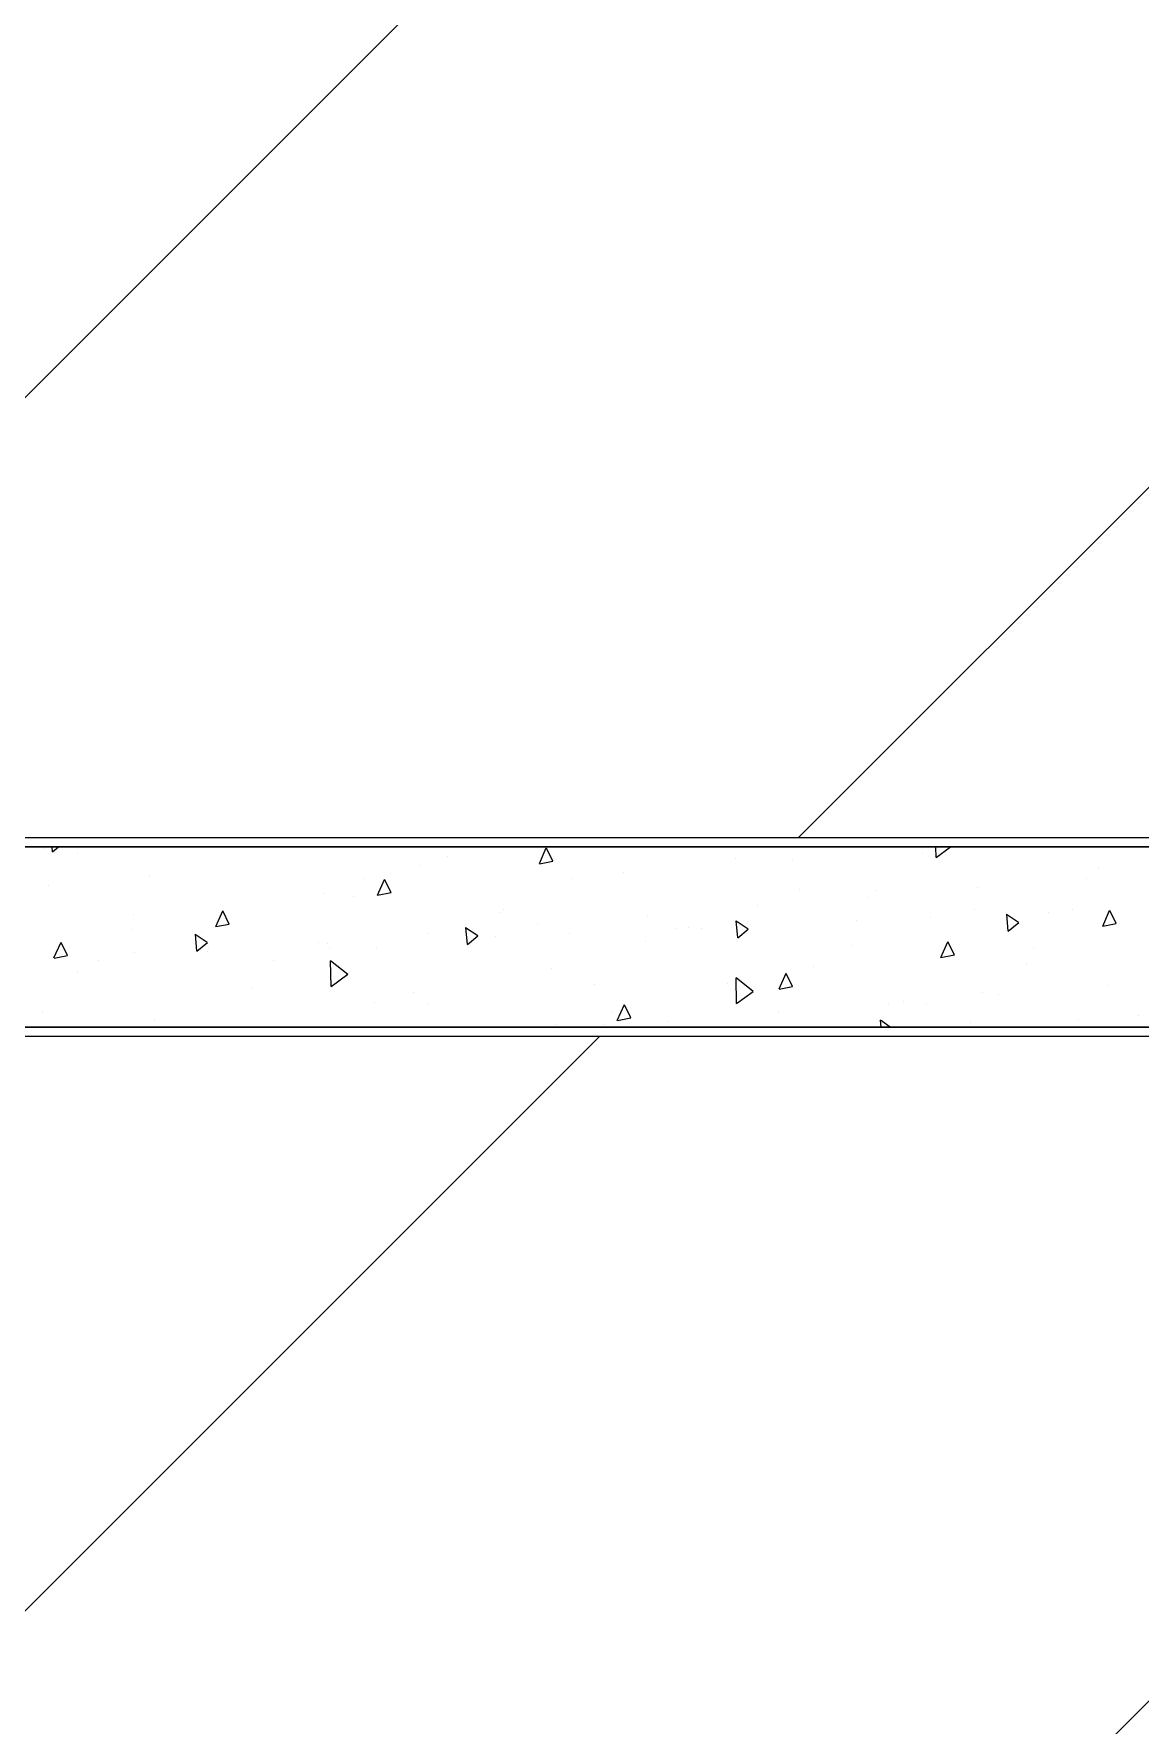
# Model space of a CAD drawing. Header units: millimetres. Extents: x 538266 to 1167394, y 114608 to 637157.
# Drawn here: x 830118 to 831345, y 144338 to 146216 of the extents above; entities that cross this region are included whole.
import ezdxf
from ezdxf.enums import TextEntityAlignment as Align

# ---------------------------------------------------------------- set-up
doc = ezdxf.new("R2010")
doc.units = ezdxf.units.MM
doc.layers.get('Defpoints').update_dxf_attribs({"color": 140})
for name, color, linetype, lineweight in [('АР_Стены ПЕНОблок', 52, 'Continuous', 20), ('АР_Тонкая', 254, 'Continuous', 5), ('АР_Штриховка', 8, 'Continuous', 0)]:
    doc.layers.add(name, color=color, linetype=linetype, lineweight=lineweight)
doc.layers.add('ФВ-5', color=7, linetype='Continuous')
doc.styles.add('style1', font='ARIALN.TTF')

# ---------------------------------------------------------------- blocks, each defined once
blk = doc.blocks.new('2_этаж')
at = {"layer": 'АР_Стены ПЕНОблок', "color": 18, "linetype": 'Continuous', "lineweight": 20, "true_color": 0x000000}
for p, q in [((679573.6, 145313.2), (672993.6, 145313.2)), ((672993.6, 145113.2), (679573.6, 145113.2))]:
    blk.add_line(p, q, dxfattribs=at)
at = {"layer": 'АР_Тонкая', "color": 18, "linetype": 'Continuous', "lineweight": 0, "true_color": 0x000000}
for p, q in [((679573.6, 145323.2), (672993.6, 145323.2)), ((672993.6, 145313.2), (679573.6, 145313.2)), ((679573.6, 145113.2), (672993.6, 145113.2)), ((672993.6, 145103.2), (679573.6, 145103.2))]:
    blk.add_line(p, q, dxfattribs=at)
at = {"layer": 'АР_Штриховка', "color": 18, "linetype": 'Continuous', "lineweight": 0, "true_color": 0x000000}
for p, q in [((673765.2, 145311.2), (673765.2, 145311.2)), ((673774.1, 145307.7), (673773.6, 145313.2)), ((673774.1, 145307.7), (673780.8, 145313.2)), ((674314.2, 145294.7), (674321.9, 145312.1)), ((674329.2, 145297.5), (674322, 145312)), ((674754.5, 145301.4), (674754.3, 145313.2)), ((674754.4, 145301.4), (674770.6, 145313.2)), ((673801.2, 145305.8), (673801.2, 145305.8)), ((674181.4, 145292.4), (674181.4, 145292.4)), ((674212.8, 145302.3), (674212.8, 145302.3)), ((674314.2, 145294.6), (674329.2, 145297.5)), ((674531.6, 145300.4), (674531.6, 145300.4)), ((674595.2, 145298.7), (674595.2, 145298.7)), ((674739.4, 145306.3), (674739.4, 145306.3)), ((673769.3, 145270.7), (673769.3, 145270.7)), ((673881.2, 145281.1), (673881.2, 145281.1)), ((674119.4, 145278.7), (674119.4, 145278.7)), ((674134.7, 145259.8), (674142.4, 145277.2)), ((674149.7, 145262.6), (674142.5, 145277.1)), ((674351.4, 145278.7), (674351.4, 145278.7)), ((674407.8, 145285.1), (674407.8, 145285.1)), ((674921.6, 145277.7), (674921.6, 145277.7)), ((674934.4, 145289.1), (674934.4, 145289.1)), ((674075.9, 145262.1), (674075.9, 145262.1)), ((674107.6, 145258.6), (674107.6, 145258.6)), ((674134.7, 145259.7), (674149.7, 145262.6)), ((674602.6, 145266), (674602.6, 145266)), ((674677.8, 145257.6), (674677.8, 145257.6)), ((674687.1, 145265.2), (674687.1, 145265.2)), ((674799.9, 145267.9), (674799.9, 145267.9)), ((673863.8, 145238.6), (673863.8, 145238.6)), ((673955.1, 145224.9), (673962.9, 145242.3)), ((673970.1, 145227.7), (673962.9, 145242.2)), ((674270.4, 145240.3), (674270.4, 145240.3)), ((674274.9, 145243.5), (674274.9, 145243.5)), ((674434.1, 145237.6), (674434.1, 145237.6)), ((674556.1, 145247.8), (674556.1, 145247.8)), ((674748.3, 145235.2), (674748.3, 145235.2)), ((674797, 145244.3), (674797, 145244.3)), ((674846, 145229.2), (674832.6, 145238.4)), ((674834.5, 145219.7), (674832.8, 145238.6)), ((674879.7, 145240.9), (674879.7, 145240.9)), ((674905.8, 145244), (674905.8, 145244)), ((674939.3, 145225.4), (674947, 145242.8)), ((674954.3, 145228.2), (674947.1, 145242.7)), ((673862.8, 145221.8), (673862.8, 145221.8)), ((673945.6, 145207.1), (673932.3, 145216.2)), ((673934.1, 145197.5), (673932.5, 145216.5)), ((673938.8, 145219.2), (673938.8, 145219.2)), ((673955.2, 145224.8), (673970.1, 145227.7)), ((674190.3, 145217.5), (674190.3, 145217.5)), ((674245.8, 145214.4), (674232.4, 145223.6)), ((674234.3, 145204.9), (674232.6, 145223.9)), ((674234.3, 145204.9), (674245.9, 145214.7)), ((674312.4, 145227.8), (674312.4, 145227.8)), ((674347.8, 145217.7), (674347.8, 145217.7)), ((674465.4, 145223.1), (674465.4, 145223.1)), ((674479.3, 145223.4), (674479.3, 145223.4)), ((674493.6, 145222.3), (674493.6, 145222.3)), ((674545.9, 145221.8), (674532.5, 145231)), ((674534.4, 145212.3), (674532.7, 145231.3)), ((674534.4, 145212.3), (674546, 145222.1)), ((674665.8, 145231.6), (674665.8, 145231.6)), ((674834.5, 145219.6), (674846.2, 145229.4)), ((674843.8, 145230.3), (674843.8, 145230.3)), ((674939.3, 145225.3), (674954.3, 145228.2)), ((673775.6, 145190), (673783.4, 145207.4)), ((673790.6, 145192.8), (673783.4, 145207.3)), ((673864.9, 145196.6), (673864.9, 145196.6)), ((673934.1, 145197.5), (673945.8, 145207.3)), ((673946.5, 145197.5), (673946.5, 145197.5)), ((673947.4, 145200.2), (673947.4, 145200.2)), ((674068.6, 145207.7), (674068.6, 145207.7)), ((674078.9, 145205.9), (674078.9, 145205.9)), ((674081.5, 145200.6), (674081.5, 145200.6)), ((674133.6, 145200.1), (674133.6, 145200.1)), ((674265.4, 145214.1), (674265.4, 145214.1)), ((674431.6, 145208.6), (674431.6, 145208.6)), ((674660.2, 145204), (674660.2, 145204)), ((674759.8, 145190.5), (674767.5, 145207.9)), ((674774.8, 145193.3), (674767.6, 145207.8)), ((674862.6, 145200.7), (674862.6, 145200.7)), ((673775.7, 145189.9), (673790.6, 145192.8)), ((673824.8, 145187.7), (673824.8, 145187.7)), ((674019.5, 145186.9), (674019.5, 145186.9)), ((674101.6, 145171.8), (674082.5, 145186.8)), ((674083.2, 145158.3), (674082.6, 145186.9)), ((674328, 145178.4), (674328, 145178.4)), ((674618.8, 145180.6), (674618.8, 145180.6)), ((674759.8, 145190.4), (674774.8, 145193.3)), ((674854.6, 145182.3), (674854.6, 145182.3)), ((673801.3, 145174.4), (673801.3, 145174.4)), ((674083.1, 145158.4), (674101.5, 145171.9)), ((674375, 145160.6), (674375, 145160.6)), ((674523, 145161.2), (674523, 145161.2)), ((674533.1, 145139.4), (674532.5, 145168)), ((674551.5, 145152.8), (674532.5, 145167.9)), ((674580.2, 145155.6), (674588, 145173)), ((674580.3, 145155.5), (674595.2, 145158.4)), ((674587.1, 145173.4), (674587.1, 145173.4)), ((674595.2, 145158.4), (674588, 145172.9)), ((674945.2, 145159.6), (674945.2, 145159.6)), ((673996.4, 145157.2), (673996.4, 145157.2)), ((674131.2, 145140.5), (674131.2, 145140.5)), ((674175, 145151.7), (674175, 145151.7)), ((674533, 145139.4), (674551.4, 145152.9)), ((674701.4, 145139.5), (674701.4, 145139.5)), ((674717.8, 145142.1), (674717.8, 145142.1)), ((674805.9, 145152.2), (674805.9, 145152.2)), ((674823.5, 145149.8), (674823.5, 145149.8)), ((673762.8, 145130), (673762.8, 145130)), ((673887.4, 145120.5), (673887.4, 145120.5)), ((674191.2, 145138.1), (674191.2, 145138.1)), ((674393.7, 145130.5), (674393.7, 145130.5)), ((674400.7, 145120.7), (674408.5, 145138.2)), ((674400.8, 145120.6), (674415.7, 145123.6)), ((674415.7, 145123.6), (674408.5, 145138)), ((674579.7, 145129.7), (674579.7, 145129.7)), ((674703.5, 145113.2), (674692.6, 145120.8)), ((674693.4, 145113.2), (674692.7, 145121.1)), ((674743.9, 145138.4), (674743.9, 145138.4)), ((674912.2, 145120.3), (674912.2, 145120.3)), ((674979.5, 145126.3), (674979.5, 145126.3)), ((674331.7, 145116.7), (674331.7, 145116.7)), ((674385.6, 145116.4), (674385.6, 145116.4)), ((674392.7, 145113.2), (674392.4, 145113.4)), ((674392.7, 145113.2), (674392.6, 145113.7)), ((674457.6, 145119.5), (674457.6, 145119.5)), ((674793, 145118.2), (674793, 145118.2))]:
    blk.add_line(p, q, dxfattribs=at)
at = {"layer": 'Defpoints', "color": 18, "true_color": 0x000000, "style": 'style1'}
for p in [(677970.6, 219836.4), (678101.2, 211681.4)]:
    blk.add_attdef('АР-ПОМЕЩЕНИЕ:НАИМЕНОВАНИЕ', text='', height=100, dxfattribs=at).set_placement(p, align=Align.MIDDLE)

msp = doc.modelspace()

# ---------------------------------------------------------------- hatches: boundary and pattern name
at = {"layer": 'ФВ-5'}
h = msp.add_hatch(dxfattribs=at)
h.set_pattern_fill('ANSI31', color=3, scale=300)
h.paths.add_polyline_path([(856937.8, 141853.3), (856717.8, 141633.3), (856717.8, 141593.8), (856417.8, 141593.8), (856417.8, 142493.8), (856717.8, 142493.8), (856717.8, 142082.3), (856937.8, 142302.3), (856937.8, 143613.2), (856037.8, 143613.2), (856037.8, 143603.2), (853264, 143603.2, -0.558775), (852895.5, 143603.2), (851387.8, 143603.2, -0.414214), (851687.8, 143303.2, -1), (851087.8, 143303.2, -0.414214), (851387.8, 143603.2), (850280.2, 143603.2, -0.558775), (849911.7, 143603.2), (849137.8, 143603.2), (848237.8, 143603.2), (847307.8, 143603.2), (847307.8, 143383.2), (846937.8, 143383.2), (846937.8, 143453.2), (846937.8, 143603.2), (846437.8, 143603.2), (846437.8, 142703.2), (846737.8, 142703.2), (846737.8, 142583.2), (846317.8, 142583.2), (846317.8, 143603.2), (845837.8, 143603.2), (842357.8, 143603.2), (842357.8, 143383.2), (842067.8, 143383.2), (842067.8, 143603.2), (841437.8, 143603.2), (839882.8, 143603.2, -0.333315), (840098.8, 143315.3, -1), (839498.8, 143315.3, -0.333315), (839714.7, 143603.2), (838680.2, 143603.2, -0.558775), (838311.7, 143603.2), (837507.8, 143603.2), (837507.8, 143383.2), (837137.8, 143383.2), (837137.8, 141363.2), (837147.8, 141363.2), (837147.8, 140163.2), (837137.8, 136013.2), (837202.3, 136013.2, -0.618518), (837589.5, 136013.2), (840886.2, 136013.2, -0.618518), (841273.3, 136013.2), (841437.8, 136013.2), (841437.8, 136033.2), (842313.7, 136033.2, -0.582347), (842689.5, 136013.2), (843586.2, 136013.2, -0.618518), (843973.3, 136013.2), (844402.3, 136013.2, -0.618518), (844789.5, 136013.2), (845837.8, 136013.2), (845837.8, 136033.2), (847037.8, 136033.2), (848237.8, 136030.6), (848237.8, 136033.2), (849137.8, 136033.2), (850195.6, 136030.2, -0.587964), (850573.3, 136013.2), (851002.3, 136013.2, -0.618518), (851389.5, 136013.2), (852286.2, 136013.2, -0.618518), (852673.3, 136013.2), (853102.3, 136013.2, -0.618518), (853489.5, 136013.2), (855286.2, 136013.2, -0.618518), (855673.3, 136013.2), (856036.9, 136013.2), (856037.8, 136014.1), (856037.8, 136313.2), (856786, 136313.2), (856937.8, 136465.1)])
h.paths.add_polyline_path([(851418, 140993.2), (851968, 140993.2, -1), (851968, 140393.2), (851418, 140393.2, -1)], flags=16)
h.paths.add_polyline_path([(847057.6, 139675.2, -1), (846624.9, 139675.2, -1)], flags=16)
h.paths.add_polyline_path([(847014.3, 139675.2, -1), (846668.2, 139675.2, -1)], flags=0)
h.paths.add_polyline_path([(846977.4, 139675.2, -1), (846705, 139675.2, -1)], flags=0)
h.paths.add_polyline_path([(846737.8, 141603.2), (846437.8, 141603.2), (846437.8, 142503.2), (846737.8, 142503.2)], flags=16)
h.paths.add_polyline_path([(844344.2, 140388.8), (843794.2, 140388.8, -1), (843794.2, 140988.8), (844344.2, 140988.8, -1)], flags=16)
h.paths.add_polyline_path([(836345.4, 144457.5, -0.893187), (836937.8, 144524.5), (836937.8, 145103.2), (835937.8, 145103.2), (833188, 145103.2, -0.582884), (832811.5, 145103.2), (829357.8, 145103.2), (829357.8, 144737.4, -0.255743), (829457.6, 144555.2, -0.284268), (829337.8, 144361.6), (829337.8, 141213.2), (829357.8, 141213.2), (829357.8, 140313.2), (829351.4, 139257.5, -0.265015), (829457.6, 139071.3, -0.284268), (829337.8, 138877.8), (829337.8, 138448.7, -0.284268), (829457.6, 138255.2, -0.284268), (829337.8, 138061.6), (829337.8, 137013.2), (829357.8, 137013.2), (829357.8, 136033.2), (835937.8, 136033.2), (836937.8, 136033.2), (836937.8, 139613.2), (836627.8, 139613.2), (836627.8, 140513.2), (836927.8, 140513.2), (836927.8, 140893.2), (836507.8, 140893.2), (836507.8, 142033.2), (836937.8, 142033.2), (836937.8, 143617.8, -0.284268), (836818.1, 143811.3, -0.284268), (836937.8, 144004.9), (836937.8, 144390.4, -0.893187)])
h.paths.add_polyline_path([(840537.8, 148013.2), (840537.8, 150213.2), (840537.8, 150413.2), (840537.8, 151713.2), (840537.8, 156113.2), (841187.8, 156113.2), (841187.8, 156333.2), (841427.8, 156333.2), (841427.8, 156683.1, -0.270169), (841318.1, 156871.3, -0.270169), (841427.8, 157059.6), (841427.8, 158016.9, -0.270169), (841318.1, 158205.2, -0.270169), (841427.8, 158393.4), (841427.8, 158493.2), (840857.8, 158493.2), (840857.8, 158718.2), (840582.8, 159194.6), (840604.5, 159207.1), (840604.8, 159206.6, -0.120105), (840857.8, 159268.2), (840857.8, 159293.2), (840857.8, 159438.2), (840582.8, 159914.6), (840604.5, 159927.1), (840604.8, 159926.6, -0.120105), (840857.8, 159988.2), (840857.8, 160013.2), (840857.8, 161103.2), (840439.8, 161103.2, -0.594367), (840059.7, 161103.2), (838656.6, 161080.5, -0.414214), (838956.6, 160780.5, -1), (838356.6, 160780.5, -0.414214), (838656.6, 161080.5), (838351.8, 161096, -0.581306), (837975.9, 161103.2), (837867.8, 161103.2), (837867.8, 159543.2), (837867.8, 158590.3), (837147.8, 158590.3), (837147.8, 157813.2), (837147.8, 157743.4, -0.270169), (837257.6, 157555.2, -0.270169), (837147.8, 157366.9), (837147.8, 155699.4, -0.910455), (837742.6, 155643.5, -0.910455), (837147.8, 155587.6), (837147.8, 154759.6, -0.270169), (837257.6, 154571.3, -0.270169), (837147.8, 154383.1), (837147.8, 154113.2), (837147.8, 153213.2), (837147.8, 149223.2), (837137.8, 149003.2), (835937.8, 149003.2), (829357.8, 149003.2), (829357.8, 148637.4, -0.255743), (829457.6, 148455.2, -0.284268), (829337.8, 148261.6), (829337.8, 146164.9, -0.284268), (829457.6, 145971.3, -0.255743), (829357.8, 145789.1), (829357.8, 145693.2), (829577.8, 145693.2), (829577.8, 145323.2), (832815.5, 145323.2, -0.558775), (833184, 145323.2), (835937.8, 145323.2), (835937.8, 145603.2), (837138.4, 145603.2), (837138.4, 145290.3), (837137.8, 145289.7), (837137.8, 145103.2), (837137.8, 144001.4, -0.259982), (837250.5, 143823.2), (838307.7, 143823.2, -0.582884), (838684.2, 143823.2), (841437.8, 143823.2), (841438.8, 143823.2), (842337.8, 143823.2), (845837.8, 143823.2), (847037.8, 143823.2), (848237.8, 143823.2), (849137.8, 143823.2), (849907.7, 143823.2, -0.582884), (850284.2, 143823.2), (852891.5, 143823.2, -0.582884), (853268, 143823.2), (855158.4, 143823.2), (855158.4, 144113.2), (855782.8, 144113.2), (856037.8, 144113.2), (856037.8, 144113.2), (856728.2, 144113.2), (856737.8, 144122.9), (856737.8, 148413.2), (856037.8, 148413.2), (856037.8, 148713.2), (855169.8, 148713.2, -0.594367), (854789.7, 148713.2), (851785.9, 148713.2, -0.32294), (851557.8, 148603.7), (851557.8, 147814.1), (851242.8, 147813.9), (850766.6, 147538.8), (850754.1, 147560.4), (850754.5, 147560.7, -0.120105), (850692.8, 147813.7), (850667.8, 147813.7), (850522.8, 147813.7), (850046.6, 147538.5), (850034.1, 147560.1), (850034.5, 147560.4, -0.120105), (849972.8, 147813.5), (849947.8, 147813.4), (849637.9, 147813.3), (849437.8, 147813.2), (849237.8, 147813.2), (847537.8, 147813.2), (840537.8, 147813.2)])
h.paths.add_polyline_path([(836927.8, 154113.2), (836927.8, 154387.1, -0.260437), (836824.9, 154571.3, -0.260437), (836927.8, 154755.6), (836927.8, 157370.9, -0.260437), (836824.9, 157555.2, -0.260437), (836927.8, 157739.4), (836927.8, 157813.2), (836927.8, 158313.4), (833193.3, 158313.3, -0.618224), (832806.2, 158313.3), (829577.8, 158313.3), (829577.8, 157743.2), (829337.8, 157743.2), (829337.8, 157648.7, -0.284268), (829457.6, 157455.2, -0.284268), (829337.8, 157261.6), (829337.8, 154113.2), (829357.8, 154113.2), (829357.8, 153213.2), (829356.5, 152154.4, -0.25765), (829457.6, 151971.3, -0.284268), (829337.8, 151777.8), (829337.8, 151348.7, -0.284268), (829457.6, 151155.2, -0.284268), (829337.8, 150961.6), (829337.8, 150064.9, -0.284268), (829457.6, 149871.3, -0.255743), (829357.8, 149689.1), (829357.8, 149223.2), (834727.8, 149223.2), (834727.8, 149523.2), (835627.8, 149523.2), (835627.8, 149223.2), (835707.8, 149223.2), (835707.8, 149643.2), (836927.8, 149643.2), (836927.8, 153213.2)], flags=17)

# ---------------------------------------------------------------- block references
msp.add_blockref('2_этаж', (156364.3, 0))

doc.saveas('drawing.dxf')
